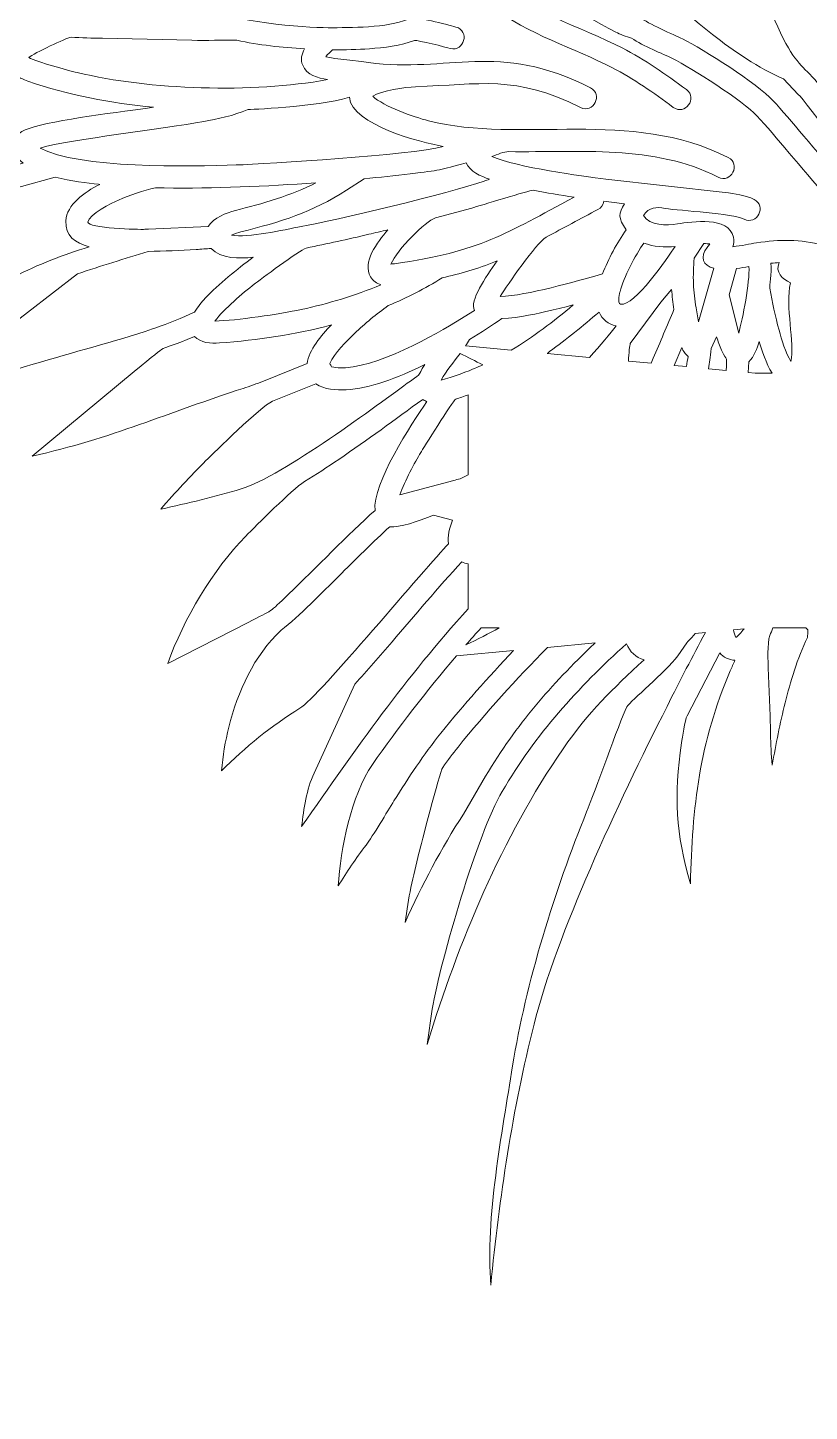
# Model space of a CAD drawing. Header units: millimetres. Extents: x -712 to 738, y -887 to 928.
# Drawn here: x -593.6 to -520.9, y -116.7 to 12.1 of the extents above; entities that cross this region are included whole.
import ezdxf

# ---------------------------------------------------------------- set-up
doc = ezdxf.new("R2010")
doc.units = ezdxf.units.MM
doc.header["$MEASUREMENT"] = 0
doc.layers.add('layer 1', color=7, linetype='Continuous')

msp = doc.modelspace()

# ---------------------------------------------------------------- linework, layer by layer
at = {"layer": 'layer 1', "lineweight": 9}
for points, knots in [([(-681.7377, -887.4186), (-681.7377, -887.4186), (706.7376, -887.4186), (706.7376, -887.4186), (706.7376, -887.4186), (723.657, -887.4186), (737.5, -873.5754), (737.5, -856.6561), (737.5, -856.6561), (737.5, -856.6561), (737.5, 556.8187), (737.5, 556.8187), (737.5, 556.8187), (737.5, 573.7381), (723.657, 587.5812), (706.7376, 587.5812), (706.7376, 587.5812), (706.7376, 587.5812), (-681.7377, 587.5812), (-681.7377, 587.5812), (-681.7377, 587.5812), (-698.657, 587.5812), (-712.5, 573.7381), (-712.5, 556.8187), (-712.5, 556.8187), (-712.5, 556.8187), (-712.5, -856.6561), (-712.5, -856.6561), (-712.5, -856.6561), (-712.5, -873.5754), (-698.657, -887.4186), (-681.7377, -887.4186)], [0, 0, 0, 0, 0.11111111, 0.11111111, 0.11111111, 0.11111111, 0.22222222, 0.22222222, 0.22222222, 0.22222222, 0.33333333, 0.33333333, 0.33333333, 0.33333333, 0.44444444, 0.44444444, 0.44444444, 0.44444444, 0.55555556, 0.55555556, 0.55555556, 0.55555556, 0.66666667, 0.66666667, 0.66666667, 0.66666667, 0.77777778, 0.77777778, 0.77777778, 0.77777778, 1, 1, 1, 1]), ([(-707.5, -192.7402), (-707.5, -192.7402), (-247.5, -192.7402), (-247.5, -192.7402), (-247.5, -192.7402), (-247.5, -192.7402), (-247.5, 87.2598), (-247.5, 87.2598), (-247.5, 87.2598), (-247.5, 87.2598), (-707.5, 87.2598), (-707.5, 87.2598), (-707.5, 87.2598), (-707.5, 87.2598), (-707.5, -192.7402), (-707.5, -192.7402)], [0, 0, 0, 0, 0.2, 0.2, 0.2, 0.2, 0.4, 0.4, 0.4, 0.4, 0.6, 0.6, 0.6, 0.6, 1, 1, 1, 1]), ([(-501.4778, -8.9573), (-501.4778, -8.9573), (-499.9693, -11.9731), (-499.9693, -11.9731), (-499.9693, -11.9731), (-499.9693, -11.9731), (-499.9752, -11.9895), (-499.9752, -11.9895), (-499.9752, -11.9895), (-500.1191, -12.3877), (-500.3528, -12.8431), (-500.2285, -13.2772), (-500.2285, -13.2772), (-500.0435, -13.9231), (-499.4966, -14.1912), (-498.8656, -14.1795), (-498.8656, -14.1795), (-498.8656, -14.1795), (-498.7447, -14.4213), (-498.7447, -14.4213), (-498.7447, -14.4213), (-499.5319, -15.3194), (-501.0261, -16.9961), (-501.0299, -17.8868), (-501.0299, -17.8868), (-501.0311, -18.17), (-500.961, -18.3854), (-500.8419, -18.549), (-500.8419, -18.549), (-502.4496, -18.8826), (-504.0427, -19.2658), (-505.6133, -19.705), (-505.6133, -19.705), (-505.4732, -18.1462), (-505.5496, -16.6186), (-506.0481, -15.1736), (-506.0481, -15.1736), (-506.4892, -13.895), (-508.4332, -14.5653), (-507.9921, -15.8438), (-507.9921, -15.8438), (-507.5529, -17.1164), (-507.5422, -18.5784), (-507.7158, -20.0402), (-507.7158, -20.0402), (-507.7158, -20.0402), (-508.6615, -20.0402), (-508.6615, -20.0402), (-508.6615, -20.0402), (-508.4015, -18.8118), (-508.2885, -17.503), (-508.382, -16.0616), (-508.382, -16.0616), (-508.4694, -14.7121), (-510.5215, -14.8448), (-510.434, -16.1947), (-510.434, -16.1947), (-510.3449, -17.5685), (-510.486, -18.8365), (-510.7826, -20.0402), (-510.7826, -20.0402), (-510.7826, -20.0402), (-511.6079, -20.0402), (-511.6079, -20.0402), (-511.6079, -20.0402), (-511.9946, -15.5291), (-514.9005, -12.3156), (-519.3158, -10.6514), (-519.3158, -10.6514), (-518.7315, -10.5518), (-518.161, -10.272), (-518.0817, -9.6077), (-518.0817, -9.6077), (-517.9692, -8.6666), (-518.8923, -8.3426), (-519.6006, -8.1481), (-519.6006, -8.1481), (-521.7255, -7.5646), (-523.639, -7.5871), (-525.792, -7.9258), (-525.792, -7.9258), (-526.3828, -8.0188), (-527.2026, -8.196), (-527.9784, -8.2759), (-527.9784, -8.2759), (-527.8998, -7.9962), (-527.8776, -7.7039), (-527.9434, -7.4068), (-527.9434, -7.4068), (-528.3823, -5.4201), (-531.7506, -5.9462), (-533.1384, -6.1552), (-533.1384, -6.1552), (-534.1305, -6.3047), (-535.727, -6.3768), (-536.3143, -5.3645), (-536.3143, -5.3645), (-535.7963, -4.6096), (-535.1016, -4.5563), (-534.2981, -4.7171), (-534.2981, -4.7171), (-532.8505, -4.9373), (-527.9805, -5.1872), (-526.9408, -5.7139), (-526.9408, -5.7139), (-525.734, -6.3254), (-524.8043, -4.4918), (-526.0111, -3.8805), (-526.0111, -3.8805), (-526.7794, -3.4912), (-527.8524, -3.3282), (-528.709, -3.2363), (-528.709, -3.2363), (-528.709, -3.2363), (-539.8024, -2.0005), (-539.8024, -2.0005), (-539.8024, -2.0005), (-542.0356, -1.7081), (-548.0028, -0.9103), (-550.3968, 0.1126), (-550.3968, 0.1126), (-549.9192, 0.3138), (-549.2484, 0.5631), (-548.8408, 0.5687), (-548.8408, 0.5687), (-542.2125, 0.4739), (-535.4197, 1.2652), (-529.3526, -1.8089), (-529.3526, -1.8089), (-528.1458, -2.4204), (-527.2161, -0.5868), (-528.4229, 0.0247), (-528.4229, 0.0247), (-537.5543, 4.6513), (-547.6477, 1.2567), (-556.31, 3.4451), (-556.31, 3.4451), (-557.6757, 3.7902), (-560.4605, 4.7612), (-561.4932, 5.7378), (-561.4932, 5.7378), (-560.6805, 6.2106), (-558.4689, 6.5711), (-557.5032, 6.6062), (-557.5032, 6.6062), (-551.5438, 6.8224), (-548.1565, 7.7188), (-542.1647, 4.6828), (-542.1647, 4.6828), (-540.9579, 4.0713), (-540.0281, 5.9048), (-541.235, 6.5163), (-541.235, 6.5163), (-549.8917, 10.9026), (-554.3968, 7.8454), (-561.89, 8.8697), (-561.89, 8.8697), (-562.8894, 9.0063), (-564.9573, 9.1717), (-565.8582, 9.4036), (-565.8582, 9.4036), (-565.6813, 9.6122), (-565.4289, 9.8545), (-565.2235, 10.0419), (-565.2235, 10.0419), (-564.0738, 10.0306), (-562.9213, 10.0605), (-561.7838, 10.1456), (-561.7838, 10.1456), (-560.4772, 10.2432), (-558.8472, 10.4284), (-557.6018, 10.9118), (-557.6018, 10.9118), (-557.3141, 10.9594), (-554.6266, 10.2679), (-554.2777, 10.1745), (-554.2777, 10.1745), (-552.971, 9.8243), (-552.4383, 11.8097), (-553.7454, 12.16), (-553.7454, 12.16), (-554.6425, 12.4005), (-557.4239, 13.2113), (-558.2513, 12.8661), (-558.2513, 12.8661), (-560.1068, 12.0921), (-563.5834, 12.1018), (-565.6266, 12.1034), (-565.6266, 12.1034), (-567.8789, 12.1051), (-574.9807, 12.64), (-576.6618, 14.0328), (-576.6618, 14.0328), (-576.6618, 14.0328), (-576.4055, 14.2469), (-576.4055, 14.2469), (-576.4055, 14.2469), (-574.2081, 14.4017), (-567.1556, 14.6747), (-566.2392, 14.2033), (-566.2392, 14.2033), (-564.9372, 13.5337), (-564.1092, 15.214), (-565.0949, 15.9105), (-565.0949, 15.9105), (-566.5677, 16.9513), (-575.0686, 16.411), (-576.8361, 16.2763), (-576.8361, 16.2763), (-581.5657, 15.916), (-587.9967, 18.497), (-592.8838, 19.5492), (-592.8838, 19.5492), (-592.0533, 19.8831), (-591.1353, 20.0424), (-590.2438, 20.0014), (-590.2438, 20.0014), (-589.4386, 19.9644), (-588.42, 20.109), (-588.2111, 21.0595), (-588.2111, 21.0595), (-587.8969, 22.4897), (-590.0693, 23.3935), (-591.3231, 23.2108), (-591.3231, 23.2108), (-595.0113, 22.6735), (-601.563, 24.0913), (-605.2929, 25.0126), (-605.2929, 25.0126), (-607.4226, 25.5387), (-609.7707, 25.9179), (-611.8018, 26.5189), (-611.8018, 26.5189), (-610.5917, 26.9736), (-608.6518, 27.4625), (-608.1169, 27.5949), (-608.1169, 27.5949), (-606.4158, 28.0157), (-604.5851, 28.1838), (-602.9206, 27.6025), (-602.9206, 27.6025), (-602.5001, 27.3772), (-602.1171, 27.2208), (-601.8492, 27.1884), (-601.8492, 27.1884), (-601.3495, 27.128), (-600.8882, 27.4287), (-600.7419, 27.9103), (-600.7419, 27.9103), (-600.412, 28.9965), (-601.6359, 29.2716), (-602.0794, 29.4845), (-602.0794, 29.4845), (-602.2147, 29.5618), (-603.5852, 30.4527), (-603.8013, 30.7704), (-603.8013, 30.7704), (-605.8705, 34.2049), (-610.1919, 37.7458), (-613.2695, 39.7737), (-613.2695, 39.7737), (-614.1662, 40.3646), (-614.5638, 41.0811), (-615.0429, 42.0338), (-615.0429, 42.0338), (-616.8218, 45.5717), (-617.722, 50.9933), (-617.5881, 54.9721), (-617.5881, 54.9721), (-613.2336, 46.5432), (-608.5974, 40.0631), (-601.4845, 33.817), (-601.4845, 33.817), (-598.0207, 30.7752), (-596.9744, 30.1995), (-592.9838, 28.1056), (-592.9838, 28.1056), (-591.3009, 27.2226), (-589.5852, 26.3847), (-587.8285, 25.6586), (-587.8285, 25.6586), (-581.5895, 23.0788), (-573.0273, 21.6789), (-566.1984, 19.4952), (-566.1984, 19.4952), (-561.1882, 17.8932), (-556.6685, 16.1992), (-551.7929, 14.5069), (-551.7929, 14.5069), (-551.4372, 14.3835), (-550.8012, 14.1437), (-550.3028, 14.0295), (-550.3028, 14.0295), (-547.1994, 11.5471), (-542.5874, 10.1293), (-539.2336, 8.393), (-539.2336, 8.393), (-537.1895, 7.3348), (-535.3803, 6.0535), (-533.5297, 4.6901), (-533.5297, 4.6901), (-532.4404, 3.8878), (-531.2206, 5.5427), (-532.3097, 6.345), (-532.3097, 6.345), (-534.25, 7.7744), (-536.1449, 9.109), (-538.2879, 10.2185), (-538.2879, 10.2185), (-541.8961, 12.0864), (-547.7294, 13.8646), (-550.2323, 16.7927), (-550.2323, 16.7927), (-552.9, 19.9136), (-554.3742, 21.9762), (-556.281, 25.5656), (-556.281, 25.5656), (-554.2183, 23.3695), (-552.102, 21.2211), (-549.8359, 19.233), (-549.8359, 19.233), (-546.9826, 16.73), (-542.3072, 13.3531), (-538.8692, 11.6903), (-538.8692, 11.6903), (-538.4788, 11.5015), (-537.9237, 11.2339), (-537.4163, 11.1385), (-537.4163, 11.1385), (-536.3189, 10.3762), (-534.5205, 9.6905), (-533.597, 9.2308), (-533.597, 9.2308), (-531.8362, 8.3546), (-527.0301, 5.2792), (-525.7531, 3.9083), (-525.7531, 3.9083), (-522.2314, 0.1281), (-516.3756, -7.8963), (-512.1703, -10.0271), (-512.1703, -10.0271), (-510.9635, -10.6386), (-510.0338, -8.805), (-511.2406, -8.1935), (-511.2406, -8.1935), (-514.9276, -6.3254), (-521.0224, 1.8471), (-524.2482, 5.3094), (-524.2482, 5.3094), (-525.7369, 6.9073), (-530.7098, 10.0905), (-532.6805, 11.0711), (-532.6805, 11.0711), (-533.2868, 11.3727), (-536.13, 12.5669), (-536.487, 13.0176), (-536.487, 13.0176), (-537.9994, 14.9264), (-539.2971, 15.851), (-540.8324, 18.4026), (-540.8324, 18.4026), (-543.0426, 22.0757), (-544.3721, 26.2189), (-545.64, 30.2823), (-545.64, 30.2823), (-541.0606, 23.0954), (-536.6608, 16.7628), (-529.8839, 11.471), (-529.8839, 11.471), (-527.9449, 9.957), (-525.5714, 8.3176), (-523.274, 7.352), (-523.274, 7.352), (-523.274, 7.352), (-521.8984, 5.8904), (-521.8984, 5.8904), (-521.8984, 5.8904), (-521.3254, 5.4161), (-515.4506, -2.7242), (-513.197, -5.0532), (-513.197, -5.0532), (-512.2562, -6.0254), (-510.7783, -4.5962), (-511.7189, -3.6242), (-511.7189, -3.6242), (-514.1455, -1.1163), (-517.4829, 3.7628), (-519.8349, 6.65), (-519.8349, 6.65), (-521.3709, 8.5356), (-521.9647, 8.4782), (-523.2935, 11.0928), (-523.2935, 11.0928), (-526.0421, 16.5006), (-529.1627, 27.6797), (-530.1016, 33.8951), (-530.1016, 33.8951), (-529.603, 32.3493), (-529.047, 30.8226), (-528.4236, 29.3217), (-528.4236, 29.3217), (-526.0552, 23.6188), (-514.526, 3.5629), (-510.8786, -2.3242), (-510.8786, -2.3242), (-510.446, -3.0224), (-509.9877, -3.7835), (-509.4972, -4.4519), (-509.4972, -4.4519), (-509.4257, -4.6456), (-509.3485, -4.8239), (-509.2653, -4.9725), (-509.2653, -4.9725), (-508.7246, -6.017), (-507.4903, -9.725), (-507.6239, -10.7018), (-507.6239, -10.7018), (-507.8072, -12.0417), (-505.7696, -12.3202), (-505.5864, -10.9801), (-505.5864, -10.9801), (-505.3704, -9.4008), (-506.6598, -5.6432), (-507.4276, -4.0494), (-507.4276, -4.0494), (-508.1762, -2.4953), (-509.3336, 4.7736), (-509.6441, 6.5254), (-509.6441, 6.5254), (-510.6771, 12.3539), (-511.6277, 14.1654), (-513.3403, 19.3293), (-513.3403, 19.3293), (-510.9767, 15.909), (-509.1316, 12.278), (-507.6467, 8.2219), (-507.6467, 8.2219), (-505.9584, 3.6099), (-504.8185, -1.2118), (-503.6517, -5.9771), (-503.6517, -5.9771), (-503.5137, -8.6547), (-503.2989, -12.455), (-504.2348, -14.9534), (-504.2348, -14.9534), (-504.4072, -15.4137), (-504.4192, -16.0458), (-504.6358, -16.473), (-504.6358, -16.473), (-505.2475, -17.6794), (-503.4133, -18.6088), (-502.8016, -17.4024), (-502.8016, -17.4024), (-502.4421, -16.6933), (-502.4659, -16.1295), (-502.3049, -15.6628), (-502.3049, -15.6628), (-501.5772, -13.7204), (-501.4413, -11.2785), (-501.4778, -8.9573)], [0, 0, 0, 0, 0.00862069, 0.00862069, 0.00862069, 0.00862069, 0.01724138, 0.01724138, 0.01724138, 0.01724138, 0.02586207, 0.02586207, 0.02586207, 0.02586207, 0.03448276, 0.03448276, 0.03448276, 0.03448276, 0.04310345, 0.04310345, 0.04310345, 0.04310345, 0.05172414, 0.05172414, 0.05172414, 0.05172414, 0.06034483, 0.06034483, 0.06034483, 0.06034483, 0.06896552, 0.06896552, 0.06896552, 0.06896552, 0.07758621, 0.07758621, 0.07758621, 0.07758621, 0.0862069, 0.0862069, 0.0862069, 0.0862069, 0.09482759, 0.09482759, 0.09482759, 0.09482759, 0.10344828, 0.10344828, 0.10344828, 0.10344828, 0.11206897, 0.11206897, 0.11206897, 0.11206897, 0.12068966, 0.12068966, 0.12068966, 0.12068966, 0.12931034, 0.12931034, 0.12931034, 0.12931034, 0.13793103, 0.13793103, 0.13793103, 0.13793103, 0.14655172, 0.14655172, 0.14655172, 0.14655172, 0.15517241, 0.15517241, 0.15517241, 0.15517241, 0.1637931, 0.1637931, 0.1637931, 0.1637931, 0.17241379, 0.17241379, 0.17241379, 0.17241379, 0.18103448, 0.18103448, 0.18103448, 0.18103448, 0.18965517, 0.18965517, 0.18965517, 0.18965517, 0.19827586, 0.19827586, 0.19827586, 0.19827586, 0.20689655, 0.20689655, 0.20689655, 0.20689655, 0.21551724, 0.21551724, 0.21551724, 0.21551724, 0.22413793, 0.22413793, 0.22413793, 0.22413793, 0.23275862, 0.23275862, 0.23275862, 0.23275862, 0.24137931, 0.24137931, 0.24137931, 0.24137931, 0.25, 0.25, 0.25, 0.25, 0.25862069, 0.25862069, 0.25862069, 0.25862069, 0.26724138, 0.26724138, 0.26724138, 0.26724138, 0.27586207, 0.27586207, 0.27586207, 0.27586207, 0.28448276, 0.28448276, 0.28448276, 0.28448276, 0.29310345, 0.29310345, 0.29310345, 0.29310345, 0.30172414, 0.30172414, 0.30172414, 0.30172414, 0.31034483, 0.31034483, 0.31034483, 0.31034483, 0.31896552, 0.31896552, 0.31896552, 0.31896552, 0.32758621, 0.32758621, 0.32758621, 0.32758621, 0.3362069, 0.3362069, 0.3362069, 0.3362069, 0.34482759, 0.34482759, 0.34482759, 0.34482759, 0.35344828, 0.35344828, 0.35344828, 0.35344828, 0.36206897, 0.36206897, 0.36206897, 0.36206897, 0.37068966, 0.37068966, 0.37068966, 0.37068966, 0.37931034, 0.37931034, 0.37931034, 0.37931034, 0.38793103, 0.38793103, 0.38793103, 0.38793103, 0.39655172, 0.39655172, 0.39655172, 0.39655172, 0.40517241, 0.40517241, 0.40517241, 0.40517241, 0.4137931, 0.4137931, 0.4137931, 0.4137931, 0.42241379, 0.42241379, 0.42241379, 0.42241379, 0.43103448, 0.43103448, 0.43103448, 0.43103448, 0.43965517, 0.43965517, 0.43965517, 0.43965517, 0.44827586, 0.44827586, 0.44827586, 0.44827586, 0.45689655, 0.45689655, 0.45689655, 0.45689655, 0.46551724, 0.46551724, 0.46551724, 0.46551724, 0.47413793, 0.47413793, 0.47413793, 0.47413793, 0.48275862, 0.48275862, 0.48275862, 0.48275862, 0.49137931, 0.49137931, 0.49137931, 0.49137931, 0.5, 0.5, 0.5, 0.5, 0.50862069, 0.50862069, 0.50862069, 0.50862069, 0.51724138, 0.51724138, 0.51724138, 0.51724138, 0.52586207, 0.52586207, 0.52586207, 0.52586207, 0.53448276, 0.53448276, 0.53448276, 0.53448276, 0.54310345, 0.54310345, 0.54310345, 0.54310345, 0.55172414, 0.55172414, 0.55172414, 0.55172414, 0.56034483, 0.56034483, 0.56034483, 0.56034483, 0.56896552, 0.56896552, 0.56896552, 0.56896552, 0.57758621, 0.57758621, 0.57758621, 0.57758621, 0.5862069, 0.5862069, 0.5862069, 0.5862069, 0.59482759, 0.59482759, 0.59482759, 0.59482759, 0.60344828, 0.60344828, 0.60344828, 0.60344828, 0.61206897, 0.61206897, 0.61206897, 0.61206897, 0.62068966, 0.62068966, 0.62068966, 0.62068966, 0.62931034, 0.62931034, 0.62931034, 0.62931034, 0.63793103, 0.63793103, 0.63793103, 0.63793103, 0.64655172, 0.64655172, 0.64655172, 0.64655172, 0.65517241, 0.65517241, 0.65517241, 0.65517241, 0.6637931, 0.6637931, 0.6637931, 0.6637931, 0.67241379, 0.67241379, 0.67241379, 0.67241379, 0.68103448, 0.68103448, 0.68103448, 0.68103448, 0.68965517, 0.68965517, 0.68965517, 0.68965517, 0.69827586, 0.69827586, 0.69827586, 0.69827586, 0.70689655, 0.70689655, 0.70689655, 0.70689655, 0.71551724, 0.71551724, 0.71551724, 0.71551724, 0.72413793, 0.72413793, 0.72413793, 0.72413793, 0.73275862, 0.73275862, 0.73275862, 0.73275862, 0.74137931, 0.74137931, 0.74137931, 0.74137931, 0.75, 0.75, 0.75, 0.75, 0.75862069, 0.75862069, 0.75862069, 0.75862069, 0.76724138, 0.76724138, 0.76724138, 0.76724138, 0.77586207, 0.77586207, 0.77586207, 0.77586207, 0.78448276, 0.78448276, 0.78448276, 0.78448276, 0.79310345, 0.79310345, 0.79310345, 0.79310345, 0.80172414, 0.80172414, 0.80172414, 0.80172414, 0.81034483, 0.81034483, 0.81034483, 0.81034483, 0.81896552, 0.81896552, 0.81896552, 0.81896552, 0.82758621, 0.82758621, 0.82758621, 0.82758621, 0.8362069, 0.8362069, 0.8362069, 0.8362069, 0.84482759, 0.84482759, 0.84482759, 0.84482759, 0.85344828, 0.85344828, 0.85344828, 0.85344828, 0.86206897, 0.86206897, 0.86206897, 0.86206897, 0.87068966, 0.87068966, 0.87068966, 0.87068966, 0.87931034, 0.87931034, 0.87931034, 0.87931034, 0.88793103, 0.88793103, 0.88793103, 0.88793103, 0.89655172, 0.89655172, 0.89655172, 0.89655172, 0.90517241, 0.90517241, 0.90517241, 0.90517241, 0.9137931, 0.9137931, 0.9137931, 0.9137931, 0.92241379, 0.92241379, 0.92241379, 0.92241379, 0.93103448, 0.93103448, 0.93103448, 0.93103448, 0.93965517, 0.93965517, 0.93965517, 0.93965517, 0.94827586, 0.94827586, 0.94827586, 0.94827586, 0.95689655, 0.95689655, 0.95689655, 0.95689655, 0.96551724, 0.96551724, 0.96551724, 0.96551724, 0.97413793, 0.97413793, 0.97413793, 0.97413793, 0.98275862, 0.98275862, 0.98275862, 0.98275862, 1, 1, 1, 1]), ([(-565.6914, 7.2705), (-566.5764, 7.421), (-567.6451, 7.6958), (-568.0046, 8.6064), (-568.0046, 8.6064), (-568.2129, 9.1337), (-568.102, 9.6534), (-567.8394, 10.1335), (-567.8394, 10.1335), (-569.9103, 10.2536), (-572.097, 10.4862), (-574.1285, 10.9391), (-574.1285, 10.9391), (-575.5153, 10.9542), (-576.914, 10.8933), (-578.3004, 10.9287), (-578.3004, 10.9287), (-578.3004, 10.9287), (-586.6191, 11.1205), (-586.6191, 11.1205), (-586.6191, 11.1205), (-587.6072, 11.1285), (-588.5829, 11.1612), (-589.5506, 11.2189), (-589.5506, 11.2189), (-590.0293, 11.1565), (-592.9774, 9.7236), (-593.4911, 9.3291), (-593.4911, 9.3291), (-592.6315, 8.8802), (-589.9253, 8.1542), (-588.9786, 7.9278), (-588.9786, 7.9278), (-582.207, 6.3078), (-572.7277, 5.9852), (-565.6914, 7.2705)], [0, 0, 0, 0, 0.1, 0.1, 0.1, 0.1, 0.2, 0.2, 0.2, 0.2, 0.3, 0.3, 0.3, 0.3, 0.4, 0.4, 0.4, 0.4, 0.5, 0.5, 0.5, 0.5, 0.6, 0.6, 0.6, 0.6, 0.7, 0.7, 0.7, 0.7, 0.8, 0.8, 0.8, 0.8, 1, 1, 1, 1]), ([(-593.9949, -0.5047), (-595.5471, 0.6514), (-595.4891, 2.0153), (-593.4507, 2.7254), (-593.4507, 2.7254), (-591.1424, 3.5294), (-584.7219, 4.2941), (-581.8805, 4.7028), (-581.8805, 4.7028), (-585.8137, 5.0676), (-589.856, 5.8257), (-593.561, 7.13), (-593.561, 7.13), (-593.9991, 7.2843), (-594.4875, 7.4949), (-594.8901, 7.7892), (-594.8901, 7.7892), (-594.8901, 7.7892), (-601.1019, 6.6719), (-601.1019, 6.6719), (-601.1019, 6.6719), (-608.1541, 5.5159), (-616.2083, 4.3442), (-623.3013, 3.6039), (-623.3013, 3.6039), (-624.7147, 3.4564), (-626.1346, 3.3216), (-627.5531, 3.2336), (-627.5531, 3.2336), (-628.421, 3.1799), (-629.3774, 3.1231), (-630.2541, 3.1799), (-630.2541, 3.1799), (-630.8297, 3.061), (-631.4271, 2.9713), (-632.0383, 2.9063), (-632.0383, 2.9063), (-632.7529, 2.5846), (-633.6092, 2.3675), (-634.3556, 2.1974), (-634.3556, 2.1974), (-639.1432, 1.1065), (-646.5487, 0.677), (-651.5243, 0.7936), (-651.5243, 0.7936), (-643.2819, -2.3075), (-638.521, -3.2177), (-629.7939, -4.3219), (-629.7939, -4.3219), (-626.032, -4.7978), (-622.2734, -5.2595), (-618.5186, -5.7934), (-618.5186, -5.7934), (-616.2782, -6.1121), (-613.3215, -5.5276), (-611.1176, -4.8722), (-611.1176, -4.8722), (-608.309, -4.0371), (-604.4732, -3.1409), (-601.5788, -2.4208), (-601.5788, -2.4208), (-601.5788, -2.4208), (-593.9949, -0.5047), (-593.9949, -0.5047)], [0, 0, 0, 0, 0.05882353, 0.05882353, 0.05882353, 0.05882353, 0.11764706, 0.11764706, 0.11764706, 0.11764706, 0.17647059, 0.17647059, 0.17647059, 0.17647059, 0.23529412, 0.23529412, 0.23529412, 0.23529412, 0.29411765, 0.29411765, 0.29411765, 0.29411765, 0.35294118, 0.35294118, 0.35294118, 0.35294118, 0.41176471, 0.41176471, 0.41176471, 0.41176471, 0.47058824, 0.47058824, 0.47058824, 0.47058824, 0.52941176, 0.52941176, 0.52941176, 0.52941176, 0.58823529, 0.58823529, 0.58823529, 0.58823529, 0.64705882, 0.64705882, 0.64705882, 0.64705882, 0.70588235, 0.70588235, 0.70588235, 0.70588235, 0.76470588, 0.76470588, 0.76470588, 0.76470588, 0.82352941, 0.82352941, 0.82352941, 0.82352941, 0.88235294, 0.88235294, 0.88235294, 0.88235294, 1, 1, 1, 1]), ([(-554.9372, 1.0549), (-557.0335, 1.4139), (-563.3965, 3.0538), (-563.6631, 5.623), (-563.6631, 5.623), (-566.8751, 4.6842), (-573.0362, 4.5076), (-573.1743, 4.4735), (-573.1743, 4.4735), (-574.3117, 3.9273), (-576.0274, 3.5987), (-577.2062, 3.3768), (-577.2062, 3.3768), (-580.9588, 2.6706), (-589.4914, 1.7393), (-592.4249, 0.9039), (-592.4249, 0.9039), (-588.9834, -1.0275), (-578.4184, -0.8234), (-574.1768, -0.6739), (-574.1768, -0.6739), (-571.3293, -0.5735), (-557.9796, 0.2227), (-554.9372, 1.0549)], [0, 0, 0, 0, 0.14285714, 0.14285714, 0.14285714, 0.14285714, 0.28571429, 0.28571429, 0.28571429, 0.28571429, 0.42857143, 0.42857143, 0.42857143, 0.42857143, 0.57142857, 0.57142857, 0.57142857, 0.57142857, 0.71428571, 0.71428571, 0.71428571, 0.71428571, 1, 1, 1, 1]), ([(-550.6199, -2.0088), (-551.4218, -1.7205), (-552.46, -1.2727), (-552.8095, -0.472), (-552.8095, -0.472), (-555.2153, -1.1671), (-555.2478, -1.1584), (-557.9985, -1.4931), (-557.9985, -1.4931), (-559.4245, -1.6666), (-560.8543, -1.8161), (-562.2845, -1.9511), (-562.2845, -1.9511), (-562.2845, -1.9511), (-563.9179, -3.028), (-563.9179, -3.028), (-563.9179, -3.028), (-567.087, -5.0608), (-570.0873, -5.9995), (-573.7639, -6.9013), (-573.7639, -6.9013), (-573.9406, -6.9447), (-574.3323, -7.0655), (-574.6364, -7.2052), (-574.6364, -7.2052), (-573.062, -7.4876), (-569.7925, -6.7024), (-568.1325, -6.4008), (-568.1325, -6.4008), (-565.1572, -5.8603), (-554.2619, -3.294), (-551.1132, -2.1722), (-551.1132, -2.1722), (-550.9533, -2.1153), (-550.7882, -2.061), (-550.6199, -2.0088)], [0, 0, 0, 0, 0.1, 0.1, 0.1, 0.1, 0.2, 0.2, 0.2, 0.2, 0.3, 0.3, 0.3, 0.3, 0.4, 0.4, 0.4, 0.4, 0.5, 0.5, 0.5, 0.5, 0.6, 0.6, 0.6, 0.6, 0.7, 0.7, 0.7, 0.7, 0.8, 0.8, 0.8, 0.8, 1, 1, 1, 1]), ([(-587.8803, -8.2885), (-589.1606, -7.9587), (-590.1064, -7.2453), (-590.0358, -5.8832), (-590.0358, -5.8832), (-589.9559, -4.3382), (-588.3086, -3.2095), (-586.8821, -2.4859), (-586.8821, -2.4859), (-586.8821, -2.4859), (-586.9888, -2.4747), (-586.9888, -2.4747), (-586.9888, -2.4747), (-588.0414, -2.3631), (-589.5665, -2.1793), (-591.0203, -1.796), (-591.0203, -1.796), (-591.0203, -1.796), (-594.167, -2.6742), (-594.167, -2.6742), (-594.167, -2.6742), (-594.167, -2.6742), (-606.6998, -5.8224), (-606.6998, -5.8224), (-606.6998, -5.8224), (-607.9746, -6.1469), (-609.2708, -6.4677), (-610.5312, -6.8426), (-610.5312, -6.8426), (-611.4819, -7.1252), (-612.5337, -7.3885), (-613.6142, -7.5862), (-613.6142, -7.5862), (-614.1856, -7.9295), (-614.8326, -8.2217), (-615.4341, -8.4851), (-615.4341, -8.4851), (-621.8063, -11.2762), (-629.898, -13.4417), (-636.0286, -16.2786), (-636.0286, -16.2786), (-624.9963, -19.3983), (-610.6772, -17.3397), (-600.0418, -13.3835), (-600.0418, -13.3835), (-598.2758, -12.7266), (-596.4989, -11.9793), (-594.8362, -11.0904), (-594.8362, -11.0904), (-592.6297, -9.9107), (-590.2686, -9.0585), (-587.8803, -8.2885)], [0, 0, 0, 0, 0.07142857, 0.07142857, 0.07142857, 0.07142857, 0.14285714, 0.14285714, 0.14285714, 0.14285714, 0.21428571, 0.21428571, 0.21428571, 0.21428571, 0.28571429, 0.28571429, 0.28571429, 0.28571429, 0.35714286, 0.35714286, 0.35714286, 0.35714286, 0.42857143, 0.42857143, 0.42857143, 0.42857143, 0.5, 0.5, 0.5, 0.5, 0.57142857, 0.57142857, 0.57142857, 0.57142857, 0.64285714, 0.64285714, 0.64285714, 0.64285714, 0.71428571, 0.71428571, 0.71428571, 0.71428571, 0.78571429, 0.78571429, 0.78571429, 0.78571429, 0.85714286, 0.85714286, 0.85714286, 0.85714286, 1, 1, 1, 1]), ([(-576.7815, -6.3921), (-576.2967, -5.5828), (-575.1116, -5.1153), (-574.2539, -4.905), (-574.2539, -4.905), (-571.884, -4.3238), (-568.9575, -3.4776), (-566.7803, -2.3282), (-566.7803, -2.3282), (-571.3431, -2.662), (-576.3051, -2.8812), (-580.8758, -2.8088), (-580.8758, -2.8088), (-581.1458, -2.8046), (-581.416, -2.7994), (-581.6865, -2.793), (-581.6865, -2.793), (-582.8095, -3.0206), (-584.1117, -3.4884), (-585.1445, -3.9403), (-585.1445, -3.9403), (-585.7042, -4.1853), (-587.9458, -5.2755), (-587.9822, -5.9894), (-587.9822, -5.9894), (-588.0112, -6.5579), (-583.1826, -6.7012), (-582.6775, -6.6569), (-582.6775, -6.6569), (-582.5641, -6.6373), (-582.4505, -6.6373), (-582.341, -6.6549), (-582.341, -6.6549), (-582.341, -6.6549), (-576.7815, -6.3921), (-576.7815, -6.3921)], [0, 0, 0, 0, 0.1, 0.1, 0.1, 0.1, 0.2, 0.2, 0.2, 0.2, 0.3, 0.3, 0.3, 0.3, 0.4, 0.4, 0.4, 0.4, 0.5, 0.5, 0.5, 0.5, 0.6, 0.6, 0.6, 0.6, 0.7, 0.7, 0.7, 0.7, 0.8, 0.8, 0.8, 0.8, 1, 1, 1, 1]), ([(-559.7886, -9.8922), (-559.6577, -9.8868), (-559.5236, -9.8715), (-559.4524, -9.8615), (-559.4524, -9.8615), (-551.5177, -8.7532), (-549.051, -7.0246), (-542.7613, -3.6692), (-542.7613, -3.6692), (-544.0305, -3.4836), (-545.3031, -3.2767), (-546.5572, -3.0307), (-546.5572, -3.0307), (-546.9452, -3.0351), (-551.5498, -4.4758), (-552.2542, -4.6787), (-552.2542, -4.6787), (-552.2542, -4.6787), (-555.6426, -5.598), (-555.6426, -5.598), (-555.6426, -5.598), (-556.6131, -5.9051), (-559.2102, -8.5412), (-559.7886, -9.8922)], [0, 0, 0, 0, 0.14285714, 0.14285714, 0.14285714, 0.14285714, 0.28571429, 0.28571429, 0.28571429, 0.28571429, 0.42857143, 0.42857143, 0.42857143, 0.42857143, 0.57142857, 0.57142857, 0.57142857, 0.57142857, 0.71428571, 0.71428571, 0.71428571, 0.71428571, 1, 1, 1, 1]), ([(-540.1115, -10.8185), (-539.5699, -9.4057), (-538.7745, -7.9313), (-537.9086, -6.6938), (-537.9086, -6.6938), (-538.6714, -5.629), (-538.6409, -5.1599), (-538.067, -4.2894), (-538.067, -4.2894), (-538.7129, -4.2119), (-539.3591, -4.1315), (-540.0052, -4.0472), (-540.0052, -4.0472), (-540.0481, -4.3668), (-540.2398, -4.6617), (-540.546, -4.8224), (-540.546, -4.8224), (-542.1602, -5.6693), (-543.759, -6.5435), (-545.369, -7.3975), (-545.369, -7.3975), (-546.3066, -8.0034), (-548.9543, -11.7741), (-549.6183, -12.9223), (-549.6183, -12.9223), (-547.0818, -12.8023), (-542.716, -11.5387), (-540.1115, -10.8185)], [0, 0, 0, 0, 0.125, 0.125, 0.125, 0.125, 0.25, 0.25, 0.25, 0.25, 0.375, 0.375, 0.375, 0.375, 0.5, 0.5, 0.5, 0.5, 0.625, 0.625, 0.625, 0.625, 0.75, 0.75, 0.75, 0.75, 1, 1, 1, 1]), ([(-560.727, -11.8234), (-561.1165, -11.6988), (-561.4599, -11.4676), (-561.6924, -11.0745), (-561.6924, -11.0745), (-562.4763, -9.7492), (-561.0962, -7.8623), (-560.0702, -6.7027), (-560.0702, -6.7027), (-560.668, -6.8462), (-561.2664, -6.9876), (-561.8649, -7.1272), (-561.8649, -7.1272), (-563.793, -7.5771), (-565.7301, -8.0121), (-567.6727, -8.4051), (-567.6727, -8.4051), (-568.2937, -8.6099), (-572.0624, -11.4186), (-572.5137, -11.7736), (-572.5137, -11.7736), (-573.5496, -12.5886), (-575.3373, -14.0555), (-576.1612, -15.2009), (-576.1612, -15.2009), (-574.1802, -15.1541), (-570.135, -14.5524), (-568.1406, -14.1223), (-568.1406, -14.1223), (-565.593, -13.5729), (-563.1547, -12.8399), (-560.727, -11.8234)], [0, 0, 0, 0, 0.11111111, 0.11111111, 0.11111111, 0.11111111, 0.22222222, 0.22222222, 0.22222222, 0.22222222, 0.33333333, 0.33333333, 0.33333333, 0.33333333, 0.44444444, 0.44444444, 0.44444444, 0.44444444, 0.55555556, 0.55555556, 0.55555556, 0.55555556, 0.66666667, 0.66666667, 0.66666667, 0.66666667, 0.77777778, 0.77777778, 0.77777778, 0.77777778, 1, 1, 1, 1]), ([(-581.9767, -15.9257), (-581.9015, -15.889), (-581.8231, -15.8624), (-581.7433, -15.8452), (-581.7433, -15.8452), (-580.4812, -15.4065), (-579.2343, -14.92), (-578.0615, -14.3605), (-578.0615, -14.3605), (-577.7793, -13.8737), (-577.3917, -13.4287), (-577.0678, -13.0793), (-577.0678, -13.0793), (-575.8412, -11.7565), (-574.0872, -10.36), (-572.6079, -9.256), (-572.6079, -9.256), (-573.8487, -9.3999), (-575.6459, -9.4353), (-576.5152, -8.4326), (-576.5152, -8.4326), (-576.9807, -8.4728), (-577.447, -8.5068), (-577.9133, -8.5376), (-577.9133, -8.5376), (-579.3983, -8.6354), (-580.891, -8.6996), (-582.3794, -8.711), (-582.3794, -8.711), (-584.5373, -9.414), (-586.7772, -10.0502), (-588.9591, -10.8124), (-588.9591, -10.8124), (-588.9591, -10.8124), (-598.2962, -18.0049), (-598.2962, -18.0049), (-598.2962, -18.0049), (-600.3114, -19.5134), (-604.594, -21.8007), (-606.895, -22.972), (-606.895, -22.972), (-602.4151, -22.0507), (-597.4797, -20.5519), (-593.0717, -19.217), (-593.0717, -19.217), (-589.3872, -18.1011), (-585.6285, -17.1765), (-581.9767, -15.9257)], [0, 0, 0, 0, 0.07692308, 0.07692308, 0.07692308, 0.07692308, 0.15384615, 0.15384615, 0.15384615, 0.15384615, 0.23076923, 0.23076923, 0.23076923, 0.23076923, 0.30769231, 0.30769231, 0.30769231, 0.30769231, 0.38461538, 0.38461538, 0.38461538, 0.38461538, 0.46153846, 0.46153846, 0.46153846, 0.46153846, 0.53846154, 0.53846154, 0.53846154, 0.53846154, 0.61538462, 0.61538462, 0.61538462, 0.61538462, 0.69230769, 0.69230769, 0.69230769, 0.69230769, 0.76923077, 0.76923077, 0.76923077, 0.76923077, 0.84615385, 0.84615385, 0.84615385, 0.84615385, 1, 1, 1, 1]), ([(-538.4791, -12.4506), (-538.4793, -12.4512), (-538.7708, -13.5647), (-538.4399, -13.6253), (-538.4399, -13.6253), (-537.1363, -13.8642), (-534.0663, -9.3082), (-533.3389, -8.2517), (-533.3389, -8.2517), (-534.3247, -8.3506), (-535.362, -8.3018), (-536.2769, -7.9347), (-536.2769, -7.9347), (-537.0589, -9.0637), (-538.1491, -11.1123), (-538.4791, -12.4506)], [0, 0, 0, 0, 0.2, 0.2, 0.2, 0.2, 0.4, 0.4, 0.4, 0.4, 0.6, 0.6, 0.6, 0.6, 1, 1, 1, 1]), ([(-531.408, -13.9774), (-531.408, -13.9774), (-531.1889, -15.2631), (-531.1889, -15.2631), (-531.1889, -15.2631), (-531.1889, -15.2631), (-529.755, -10.2761), (-529.755, -10.2761), (-529.755, -10.2761), (-530.7869, -10.0684), (-531.0736, -9.2281), (-530.3654, -8.341), (-530.3654, -8.341), (-530.2827, -8.2374), (-530.1986, -8.1317), (-530.1231, -8.0216), (-530.1231, -8.0216), (-530.2847, -8.0007), (-530.4815, -7.9935), (-530.6949, -7.9955), (-530.6949, -7.9955), (-530.6949, -7.9955), (-531.5967, -9.3468), (-531.5967, -9.3468), (-531.5967, -9.3468), (-531.649, -10.1415), (-531.6873, -10.9409), (-531.652, -11.7364), (-531.652, -11.7364), (-531.6195, -12.4731), (-531.5256, -13.2271), (-531.408, -13.9774)], [0, 0, 0, 0, 0.11111111, 0.11111111, 0.11111111, 0.11111111, 0.22222222, 0.22222222, 0.22222222, 0.22222222, 0.33333333, 0.33333333, 0.33333333, 0.33333333, 0.44444444, 0.44444444, 0.44444444, 0.44444444, 0.55555556, 0.55555556, 0.55555556, 0.55555556, 0.66666667, 0.66666667, 0.66666667, 0.66666667, 0.77777778, 0.77777778, 0.77777778, 0.77777778, 1, 1, 1, 1]), ([(-553.7907, -15.3142), (-553.7907, -15.3142), (-552.0357, -14.2142), (-552.0357, -14.2142), (-552.0357, -14.2142), (-552.4757, -13.2954), (-551.0338, -11.1731), (-549.9071, -9.6014), (-549.9071, -9.6014), (-549.9071, -9.6014), (-550.0758, -9.6705), (-550.0758, -9.6705), (-550.0758, -9.6705), (-551.7078, -10.3324), (-553.3544, -10.8095), (-555.0319, -11.1778), (-555.0319, -11.1778), (-556.6182, -12.1813), (-558.3015, -13.038), (-560.043, -13.7655), (-560.043, -13.7655), (-561.1257, -14.5152), (-562.2346, -15.454), (-563.186, -16.3501), (-563.186, -16.3501), (-563.8838, -17.0076), (-565.0847, -18.2092), (-565.4938, -19.1554), (-565.4938, -19.1554), (-565.4174, -19.2465), (-565.3561, -19.3518), (-565.3146, -19.4685), (-565.3146, -19.4685), (-562.1794, -20.1008), (-556.4938, -16.9507), (-553.7907, -15.3142)], [0, 0, 0, 0, 0.1, 0.1, 0.1, 0.1, 0.2, 0.2, 0.2, 0.2, 0.3, 0.3, 0.3, 0.3, 0.4, 0.4, 0.4, 0.4, 0.5, 0.5, 0.5, 0.5, 0.6, 0.6, 0.6, 0.6, 0.7, 0.7, 0.7, 0.7, 0.8, 0.8, 0.8, 0.8, 1, 1, 1, 1]), ([(-527.4471, -16.321), (-527.0708, -14.9848), (-526.4053, -11.5619), (-526.4937, -10.1309), (-526.4937, -10.1309), (-526.87, -10.1961), (-527.2529, -10.2589), (-527.6364, -10.3043), (-527.6364, -10.3043), (-527.6364, -10.3043), (-528.3212, -12.744), (-528.3212, -12.744), (-528.3212, -12.744), (-528.3212, -12.744), (-527.4471, -16.321), (-527.4471, -16.321)], [0, 0, 0, 0, 0.2, 0.2, 0.2, 0.2, 0.4, 0.4, 0.4, 0.4, 0.6, 0.6, 0.6, 0.6, 1, 1, 1, 1]), ([(-522.5817, -18.9634), (-522.2117, -17.2604), (-523.1358, -13.8213), (-522.6314, -11.6468), (-522.6314, -11.6468), (-523.3757, -11.2917), (-524.0917, -10.6545), (-523.6698, -9.7592), (-523.6698, -9.7592), (-523.9275, -9.7725), (-524.1871, -9.7933), (-524.4497, -9.8209), (-524.4497, -9.8209), (-524.3737, -10.8115), (-524.5689, -11.9226), (-524.5602, -12.1386), (-524.5602, -12.1386), (-524.2996, -13.4573), (-524.0489, -14.7478), (-523.6919, -16.0511), (-523.6919, -16.0511), (-523.4612, -16.8932), (-523.0752, -18.1794), (-522.5817, -18.9634)], [0, 0, 0, 0, 0.14285714, 0.14285714, 0.14285714, 0.14285714, 0.28571429, 0.28571429, 0.28571429, 0.28571429, 0.42857143, 0.42857143, 0.42857143, 0.42857143, 0.57142857, 0.57142857, 0.57142857, 0.57142857, 0.71428571, 0.71428571, 0.71428571, 0.71428571, 1, 1, 1, 1]), ([(-535.595, -19.1313), (-535.595, -19.1313), (-537.6999, -18.9337), (-537.6999, -18.9337), (-537.6999, -18.9337), (-537.6582, -18.1582), (-537.5997, -17.439), (-537.5258, -17.288), (-537.5258, -17.288), (-537.5258, -17.288), (-534.6891, -13.4459), (-534.6891, -13.4459), (-534.6891, -13.4459), (-534.6891, -13.4459), (-533.6821, -12.2489), (-533.6821, -12.2489), (-533.6821, -12.2489), (-533.6383, -12.8687), (-533.5603, -13.4937), (-533.4658, -14.1166), (-533.4658, -14.1166), (-534.1078, -15.6321), (-534.7434, -17.1501), (-535.3935, -18.6622), (-535.3935, -18.6622), (-535.3935, -18.6622), (-535.595, -19.1313), (-535.595, -19.1313)], [0, 0, 0, 0, 0.125, 0.125, 0.125, 0.125, 0.25, 0.25, 0.25, 0.25, 0.375, 0.375, 0.375, 0.375, 0.5, 0.5, 0.5, 0.5, 0.625, 0.625, 0.625, 0.625, 0.75, 0.75, 0.75, 0.75, 1, 1, 1, 1]), ([(-548.62, -17.9086), (-548.62, -17.9086), (-552.8636, -17.5102), (-552.8636, -17.5102), (-552.8636, -17.5102), (-552.7328, -17.3195), (-552.606, -17.1252), (-552.4848, -16.9255), (-552.4848, -16.9255), (-551.3736, -16.2449), (-550.3502, -15.5726), (-549.4768, -14.9739), (-549.4768, -14.9739), (-547.8796, -14.9073), (-545.9835, -14.4619), (-544.9559, -14.2225), (-544.9559, -14.2225), (-544.2453, -14.0569), (-543.5375, -13.879), (-542.8317, -13.6936), (-542.8317, -13.6936), (-544.6995, -15.2447), (-546.5382, -16.6796), (-548.62, -17.9086)], [0, 0, 0, 0, 0.14285714, 0.14285714, 0.14285714, 0.14285714, 0.28571429, 0.28571429, 0.28571429, 0.28571429, 0.42857143, 0.42857143, 0.42857143, 0.42857143, 0.57142857, 0.57142857, 0.57142857, 0.57142857, 0.71428571, 0.71428571, 0.71428571, 0.71428571, 1, 1, 1, 1]), ([(-541.332, -18.5928), (-541.332, -18.5928), (-545.2595, -18.2241), (-545.2595, -18.2241), (-545.2595, -18.2241), (-545.1886, -18.1534), (-545.1169, -18.0902), (-545.0444, -18.0384), (-545.0444, -18.0384), (-543.4498, -16.8983), (-541.9377, -15.6392), (-540.4374, -14.3719), (-540.4374, -14.3719), (-540.1494, -15.0433), (-539.5566, -15.4977), (-538.8461, -15.6423), (-538.8461, -15.6423), (-539.3863, -16.3311), (-540.2926, -17.4502), (-541.332, -18.5928)], [0, 0, 0, 0, 0.16666667, 0.16666667, 0.16666667, 0.16666667, 0.33333333, 0.33333333, 0.33333333, 0.33333333, 0.5, 0.5, 0.5, 0.5, 0.66666667, 0.66666667, 0.66666667, 0.66666667, 1, 1, 1, 1]), ([(-571.6565, -20.7819), (-571.6565, -20.7819), (-567.6012, -19.1614), (-567.6012, -19.1614), (-567.6012, -19.1614), (-567.436, -17.8915), (-566.278, -16.526), (-565.3163, -15.5534), (-565.3163, -15.5534), (-568.8359, -16.5008), (-572.109, -16.9599), (-575.7467, -17.2379), (-575.7467, -17.2379), (-576.5415, -17.2986), (-577.5188, -17.2471), (-578.0676, -16.6226), (-578.0676, -16.6226), (-582.1686, -18.4154), (-579.8571, -16.7821), (-583.6692, -19.9071), (-583.6692, -19.9071), (-583.6692, -19.9071), (-593.1711, -27.7697), (-593.1711, -27.7697), (-593.1711, -27.7697), (-585.7686, -26.1278), (-580.503, -23.6858), (-573.529, -21.4658), (-573.529, -21.4658), (-572.9053, -21.2673), (-572.2775, -21.029), (-571.6565, -20.7819)], [0, 0, 0, 0, 0.11111111, 0.11111111, 0.11111111, 0.11111111, 0.22222222, 0.22222222, 0.22222222, 0.22222222, 0.33333333, 0.33333333, 0.33333333, 0.33333333, 0.44444444, 0.44444444, 0.44444444, 0.44444444, 0.55555556, 0.55555556, 0.55555556, 0.55555556, 0.66666667, 0.66666667, 0.66666667, 0.66666667, 0.77777778, 0.77777778, 0.77777778, 0.77777778, 1, 1, 1, 1]), ([(-528.6036, -19.7877), (-528.6036, -19.7877), (-530.2521, -19.6329), (-530.2521, -19.6329), (-530.2521, -19.6329), (-530.2008, -19.0738), (-530.0925, -18.6185), (-530.0027, -17.7512), (-530.0027, -17.7512), (-530.0027, -17.7512), (-529.5007, -16.6535), (-529.5007, -16.6535), (-529.5007, -16.6535), (-529.3711, -17.0798), (-529.2237, -17.5039), (-529.0475, -17.9011), (-529.0475, -17.9011), (-528.5042, -19.1268), (-528.5441, -18.2343), (-528.5893, -19.4), (-528.5893, -19.4), (-528.5893, -19.4), (-528.6036, -19.7877), (-528.6036, -19.7877)], [0, 0, 0, 0, 0.14285714, 0.14285714, 0.14285714, 0.14285714, 0.28571429, 0.28571429, 0.28571429, 0.28571429, 0.42857143, 0.42857143, 0.42857143, 0.42857143, 0.57142857, 0.57142857, 0.57142857, 0.57142857, 0.71428571, 0.71428571, 0.71428571, 0.71428571, 1, 1, 1, 1]), ([(-532.3015, -19.4405), (-532.3015, -19.4405), (-533.4493, -19.3328), (-533.4493, -19.3328), (-533.4493, -19.3328), (-533.4493, -19.3328), (-532.7368, -17.6738), (-532.7368, -17.6738), (-532.7368, -17.6738), (-532.6013, -17.9972), (-532.4173, -18.2887), (-532.1594, -18.4845), (-532.1594, -18.4845), (-532.1977, -18.7728), (-532.245, -19.0961), (-532.3015, -19.4405)], [0, 0, 0, 0, 0.2, 0.2, 0.2, 0.2, 0.4, 0.4, 0.4, 0.4, 0.6, 0.6, 0.6, 0.6, 1, 1, 1, 1]), ([(-524.3301, -20.0402), (-524.3301, -20.0402), (-525.9124, -20.0402), (-525.9124, -20.0402), (-525.9124, -20.0402), (-525.9124, -20.0402), (-526.5527, -19.9801), (-526.5527, -19.9801), (-526.5527, -19.9801), (-526.5527, -19.9801), (-526.5146, -18.9993), (-526.5146, -18.9993), (-526.5146, -18.9993), (-525.9947, -18.5329), (-525.728, -17.7084), (-525.5346, -17.0927), (-525.5346, -17.0927), (-525.2893, -17.9354), (-524.9011, -19.1484), (-524.3301, -20.0402)], [0, 0, 0, 0, 0.16666667, 0.16666667, 0.16666667, 0.16666667, 0.33333333, 0.33333333, 0.33333333, 0.33333333, 0.5, 0.5, 0.5, 0.5, 0.66666667, 0.66666667, 0.66666667, 0.66666667, 1, 1, 1, 1]), ([(-581.2044, -32.6943), (-578.7115, -32.1742), (-576.1708, -31.5483), (-573.7355, -30.8155), (-573.7355, -30.8155), (-569.8229, -29.6383), (-560.9734, -22.9357), (-557.9762, -20.7769), (-557.9762, -20.7769), (-556.7733, -19.9105), (-557.4315, -20.4755), (-556.6491, -19.2448), (-556.6491, -19.2448), (-559.1991, -20.5083), (-561.8155, -21.4808), (-563.95, -21.5834), (-563.95, -21.5834), (-564.8452, -21.6265), (-566.0027, -21.5844), (-566.7843, -21.049), (-566.7843, -21.049), (-566.7843, -21.049), (-570.8238, -22.6624), (-570.8238, -22.6624), (-570.8238, -22.6624), (-571.8635, -23.1311), (-576.2726, -27.453), (-577.0039, -28.1878), (-577.0039, -28.1878), (-578.4611, -29.652), (-579.8481, -31.1012), (-581.2044, -32.6943)], [0, 0, 0, 0, 0.11111111, 0.11111111, 0.11111111, 0.11111111, 0.22222222, 0.22222222, 0.22222222, 0.22222222, 0.33333333, 0.33333333, 0.33333333, 0.33333333, 0.44444444, 0.44444444, 0.44444444, 0.44444444, 0.55555556, 0.55555556, 0.55555556, 0.55555556, 0.66666667, 0.66666667, 0.66666667, 0.66666667, 0.77777778, 0.77777778, 0.77777778, 0.77777778, 1, 1, 1, 1]), ([(-553.3697, -18.2137), (-552.6355, -18.5684), (-551.9292, -18.9232), (-551.2508, -19.278), (-551.2508, -19.278), (-551.4879, -19.3853), (-551.7288, -19.4902), (-551.9736, -19.5924), (-551.9736, -19.5924), (-552.4462, -19.7896), (-554.1235, -20.4665), (-555.1216, -20.6863), (-555.1216, -20.6863), (-554.5973, -19.789), (-553.9668, -19.0137), (-553.3697, -18.2137)], [0, 0, 0, 0, 0.2, 0.2, 0.2, 0.2, 0.4, 0.4, 0.4, 0.4, 0.6, 0.6, 0.6, 0.6, 1, 1, 1, 1]), ([(-556.4528, -22.6817), (-556.5871, -22.6337), (-556.7144, -22.5695), (-556.8313, -22.486), (-556.8313, -22.486), (-559.4471, -24.3823), (-561.9568, -26.2478), (-564.6509, -28.0683), (-564.6509, -28.0683), (-565.7005, -28.7777), (-566.7654, -29.4766), (-567.8492, -30.1398), (-567.8492, -30.1398), (-569.0338, -30.9319), (-572.3016, -34.1987), (-573.3069, -35.2262), (-573.3069, -35.2262), (-576.3316, -38.3178), (-579.0909, -42.9269), (-580.5519, -47.0545), (-580.5519, -47.0545), (-580.5519, -47.0545), (-573.0834, -43.2447), (-573.0834, -43.2447), (-573.0834, -43.2447), (-570.6911, -42.0092), (-571.198, -42.4163), (-569.3204, -40.6239), (-569.3204, -40.6239), (-566.7912, -38.2096), (-563.761, -35.0196), (-561.2732, -32.8218), (-561.2732, -32.8218), (-561.5462, -30.3339), (-557.871, -24.7864), (-556.4528, -22.6817)], [0, 0, 0, 0, 0.1, 0.1, 0.1, 0.1, 0.2, 0.2, 0.2, 0.2, 0.3, 0.3, 0.3, 0.3, 0.4, 0.4, 0.4, 0.4, 0.5, 0.5, 0.5, 0.5, 0.6, 0.6, 0.6, 0.6, 0.7, 0.7, 0.7, 0.7, 0.8, 0.8, 0.8, 0.8, 1, 1, 1, 1]), ([(-552.6122, -22.0611), (-552.6122, -22.0611), (-552.6122, -29.5022), (-552.6122, -29.5022), (-552.6122, -29.5022), (-552.8577, -29.6227), (-553.1106, -29.7449), (-553.3682, -29.8674), (-553.3682, -29.8674), (-553.5633, -29.9252), (-553.7594, -29.9802), (-553.9564, -30.0325), (-553.9564, -30.0325), (-553.9564, -30.0325), (-553.9564, -30.0326), (-553.9564, -30.0326), (-553.9564, -30.0326), (-553.9564, -30.0326), (-558.9738, -31.3767), (-558.9738, -31.3767), (-558.9738, -31.3767), (-558.505, -30.0336), (-557.5625, -28.3506), (-557.0254, -27.4298), (-557.0254, -27.4298), (-556.847, -27.1237), (-554.0692, -22.6605), (-553.7703, -22.4538), (-553.7703, -22.4538), (-553.384, -22.3384), (-552.9946, -22.2038), (-552.6122, -22.0611)], [0, 0, 0, 0, 0.11111111, 0.11111111, 0.11111111, 0.11111111, 0.22222222, 0.22222222, 0.22222222, 0.22222222, 0.33333333, 0.33333333, 0.33333333, 0.33333333, 0.44444444, 0.44444444, 0.44444444, 0.44444444, 0.55555556, 0.55555556, 0.55555556, 0.55555556, 0.66666667, 0.66666667, 0.66666667, 0.66666667, 0.77777778, 0.77777778, 0.77777778, 0.77777778, 1, 1, 1, 1]), ([(-555.8442, -33.2533), (-555.8442, -33.2533), (-554.0717, -33.7281), (-554.0717, -33.7281), (-554.0717, -33.7281), (-554.3546, -34.4711), (-554.5261, -35.2415), (-554.4346, -35.9256), (-554.4346, -35.9256), (-556.4333, -37.9604), (-566.5774, -50.2082), (-568.2541, -51.2324), (-568.2541, -51.2324), (-570.896, -52.8461), (-573.3569, -54.8683), (-575.5533, -57.051), (-575.5533, -57.051), (-575.4403, -55.6855), (-575.2029, -54.3076), (-574.8715, -52.9794), (-574.8715, -52.9794), (-574.0502, -49.6872), (-572.5348, -46.3205), (-570.0186, -43.973), (-570.0186, -43.973), (-568.3294, -42.6771), (-566.1468, -40.4133), (-564.6391, -38.9263), (-564.6391, -38.9263), (-563.2667, -37.5729), (-561.3316, -35.6019), (-559.886, -34.3343), (-559.886, -34.3343), (-558.9745, -34.4373), (-557.3335, -33.8732), (-555.8442, -33.2533)], [0, 0, 0, 0, 0.1, 0.1, 0.1, 0.1, 0.2, 0.2, 0.2, 0.2, 0.3, 0.3, 0.3, 0.3, 0.4, 0.4, 0.4, 0.4, 0.5, 0.5, 0.5, 0.5, 0.6, 0.6, 0.6, 0.6, 0.7, 0.7, 0.7, 0.7, 0.8, 0.8, 0.8, 0.8, 1, 1, 1, 1]), ([(-552.6122, -37.8001), (-552.6122, -37.8001), (-552.6122, -41.9861), (-552.6122, -41.9861), (-552.6122, -41.9861), (-558.4011, -48.3327), (-562.9484, -54.8804), (-568.1049, -62.2356), (-568.1049, -62.2356), (-567.9071, -60.6196), (-567.6591, -58.7322), (-566.9324, -57.2834), (-566.9324, -57.2834), (-566.9324, -57.2834), (-563.1587, -48.9947), (-563.1587, -48.9947), (-563.1587, -48.9947), (-561.9868, -47.693), (-560.837, -46.3683), (-559.692, -45.0449), (-559.692, -45.0449), (-557.6233, -42.654), (-555.3483, -39.9145), (-553.2056, -37.609), (-553.2056, -37.609), (-553.0196, -37.6955), (-552.8208, -37.7581), (-552.6122, -37.8001)], [0, 0, 0, 0, 0.125, 0.125, 0.125, 0.125, 0.25, 0.25, 0.25, 0.25, 0.375, 0.375, 0.375, 0.375, 0.5, 0.5, 0.5, 0.5, 0.625, 0.625, 0.625, 0.625, 0.75, 0.75, 0.75, 0.75, 1, 1, 1, 1]), ([(-551.416, -43.7514), (-551.416, -43.7514), (-549.7193, -43.7514), (-549.7193, -43.7514), (-549.7193, -43.7514), (-550.6886, -44.2819), (-551.7245, -44.8123), (-552.8274, -45.3428), (-552.8274, -45.3428), (-552.3602, -44.8067), (-551.8895, -44.276), (-551.416, -43.7514)], [0, 0, 0, 0, 0.25, 0.25, 0.25, 0.25, 0.5, 0.5, 0.5, 0.5, 1, 1, 1, 1]), ([(-524.2565, -43.7514), (-524.2565, -43.7514), (-521.1848, -43.7514), (-521.1848, -43.7514), (-521.1848, -43.7514), (-521.1272, -43.8165), (-521.067, -43.8787), (-521.0038, -43.9377), (-521.0038, -43.9377), (-521.0168, -44.1781), (-521.0295, -44.4185), (-521.0418, -44.659), (-521.0418, -44.659), (-521.9954, -46.5577), (-522.6526, -48.8249), (-523.1245, -50.7106), (-523.1245, -50.7106), (-523.6041, -52.6268), (-523.9825, -54.5673), (-524.3243, -56.5126), (-524.3243, -56.5126), (-524.4164, -55.5512), (-524.4659, -54.5813), (-524.4783, -53.6258), (-524.4783, -53.6258), (-524.5045, -51.6287), (-524.6298, -49.6438), (-524.6963, -47.6496), (-524.6963, -47.6496), (-524.7199, -46.9392), (-524.7931, -45.1843), (-524.5521, -44.4696), (-524.5521, -44.4696), (-524.4584, -44.2276), (-524.3593, -43.9885), (-524.2565, -43.7514)], [0, 0, 0, 0, 0.1, 0.1, 0.1, 0.1, 0.2, 0.2, 0.2, 0.2, 0.3, 0.3, 0.3, 0.3, 0.4, 0.4, 0.4, 0.4, 0.5, 0.5, 0.5, 0.5, 0.6, 0.6, 0.6, 0.6, 0.7, 0.7, 0.7, 0.7, 0.8, 0.8, 0.8, 0.8, 1, 1, 1, 1]), ([(-531.4964, -44.2756), (-531.4964, -44.2756), (-530.5457, -44.1864), (-530.5457, -44.1864), (-530.5457, -44.1864), (-531.7253, -46.4467), (-532.8995, -48.5757), (-534.1079, -51.0548), (-534.1079, -51.0548), (-538.7551, -60.2405), (-544.3475, -72.2093), (-546.486, -80.6436), (-546.486, -80.6436), (-548.4789, -88.5035), (-549.7215, -96.8254), (-550.5063, -104.9095), (-550.5063, -104.9095), (-551.0071, -98.6249), (-549.4689, -90.7953), (-548.4745, -84.5085), (-548.4745, -84.5085), (-547.2613, -76.8396), (-544.5167, -68.0622), (-541.59, -60.88), (-541.59, -60.88), (-540.8674, -59.1066), (-538.566, -52.6159), (-537.8507, -51.0872), (-537.8507, -51.0872), (-537.4702, -50.5371), (-534.2951, -47.8946), (-533.114, -46.3526), (-533.114, -46.3526), (-533.114, -46.3526), (-532.2738, -45.1333), (-532.2738, -45.1333), (-532.2738, -45.1333), (-532.007, -44.8665), (-531.7476, -44.578), (-531.4964, -44.2756)], [0, 0, 0, 0, 0.09090909, 0.09090909, 0.09090909, 0.09090909, 0.18181818, 0.18181818, 0.18181818, 0.18181818, 0.27272727, 0.27272727, 0.27272727, 0.27272727, 0.36363636, 0.36363636, 0.36363636, 0.36363636, 0.45454545, 0.45454545, 0.45454545, 0.45454545, 0.54545455, 0.54545455, 0.54545455, 0.54545455, 0.63636364, 0.63636364, 0.63636364, 0.63636364, 0.72727273, 0.72727273, 0.72727273, 0.72727273, 0.81818182, 0.81818182, 0.81818182, 0.81818182, 1, 1, 1, 1]), ([(-527.9413, -43.9419), (-527.9413, -43.9419), (-526.9508, -43.8489), (-526.9508, -43.8489), (-526.9508, -43.8489), (-527.2034, -44.1874), (-527.4595, -44.4712), (-527.706, -44.6398), (-527.706, -44.6398), (-527.8224, -44.4397), (-527.893, -44.1828), (-527.9413, -43.9419)], [0, 0, 0, 0, 0.25, 0.25, 0.25, 0.25, 0.5, 0.5, 0.5, 0.5, 1, 1, 1, 1]), ([(-553.7046, -46.3604), (-553.7046, -46.3604), (-548.3786, -45.8605), (-548.3786, -45.8605), (-548.3786, -45.8605), (-550.7434, -48.3395), (-553.0275, -50.9069), (-555.1516, -53.5552), (-555.1516, -53.5552), (-556.7477, -55.5451), (-558.1638, -57.6805), (-559.5111, -59.8444), (-559.5111, -59.8444), (-560.1127, -60.8107), (-561.4926, -63.1587), (-562.1138, -63.9681), (-562.1138, -63.9681), (-563.0463, -65.1833), (-563.8861, -66.4657), (-564.6978, -67.7635), (-564.6978, -67.7635), (-564.4579, -64.2849), (-563.5155, -59.3749), (-561.5156, -56.4549), (-561.5156, -56.4549), (-559.1361, -53.0643), (-556.4907, -49.6278), (-553.7046, -46.3604)], [0, 0, 0, 0, 0.125, 0.125, 0.125, 0.125, 0.25, 0.25, 0.25, 0.25, 0.375, 0.375, 0.375, 0.375, 0.5, 0.5, 0.5, 0.5, 0.625, 0.625, 0.625, 0.625, 0.75, 0.75, 0.75, 0.75, 1, 1, 1, 1]), ([(-545.2289, -45.5648), (-545.2289, -45.5648), (-540.8065, -45.1496), (-540.8065, -45.1496), (-540.8065, -45.1496), (-540.8065, -45.1496), (-540.8665, -45.2039), (-540.8665, -45.2039), (-540.8665, -45.2039), (-545.0363, -49.2089), (-548.0218, -52.6184), (-550.9971, -57.5629), (-550.9971, -57.5629), (-550.9971, -57.5629), (-553.0391, -61.0783), (-553.0391, -61.0783), (-553.0391, -61.0783), (-555.1158, -64.2481), (-556.9101, -67.7111), (-558.4719, -71.1587), (-558.4719, -71.1587), (-558.199, -68.8801), (-557.7313, -66.9179), (-557.1847, -64.7031), (-557.1847, -64.7031), (-557.0601, -64.1982), (-555.2523, -57.2237), (-554.9797, -56.7299), (-554.9797, -56.7299), (-554.5177, -56.0882), (-554.0415, -55.4572), (-553.5472, -54.841), (-553.5472, -54.841), (-550.9664, -51.6231), (-548.1436, -48.5261), (-545.2289, -45.5648)], [0, 0, 0, 0, 0.1, 0.1, 0.1, 0.1, 0.2, 0.2, 0.2, 0.2, 0.3, 0.3, 0.3, 0.3, 0.4, 0.4, 0.4, 0.4, 0.5, 0.5, 0.5, 0.5, 0.6, 0.6, 0.6, 0.6, 0.7, 0.7, 0.7, 0.7, 0.8, 0.8, 0.8, 0.8, 1, 1, 1, 1]), ([(-536.2449, -46.7104), (-537.0198, -46.4993), (-537.5914, -45.9752), (-537.877, -45.2249), (-537.877, -45.2249), (-542.393, -49.3032), (-546.3683, -53.6959), (-549.4385, -58.9632), (-549.4385, -58.9632), (-551.7686, -62.9611), (-555.1066, -74.4376), (-555.9541, -79.2364), (-555.9541, -79.2364), (-555.9541, -79.2364), (-556.428, -82.513), (-556.428, -82.513), (-556.428, -82.513), (-553.4965, -72.9367), (-549.4794, -63.2945), (-543.7815, -55.0119), (-543.7815, -55.0119), (-541.3497, -51.4768), (-539.233, -49.5062), (-536.2449, -46.7104)], [0, 0, 0, 0, 0.14285714, 0.14285714, 0.14285714, 0.14285714, 0.28571429, 0.28571429, 0.28571429, 0.28571429, 0.42857143, 0.42857143, 0.42857143, 0.42857143, 0.57142857, 0.57142857, 0.57142857, 0.57142857, 0.71428571, 0.71428571, 0.71428571, 0.71428571, 1, 1, 1, 1]), ([(-527.7966, -46.7568), (-528.3589, -46.7501), (-528.8497, -46.4862), (-529.2058, -46.0625), (-529.2058, -46.0625), (-529.2058, -46.0625), (-532.2481, -51.9318), (-532.2481, -51.9318), (-532.2481, -51.9318), (-532.4282, -52.3061), (-532.6976, -54.0194), (-532.7591, -54.4478), (-532.7591, -54.4478), (-533.4809, -59.4747), (-533.3144, -62.8292), (-531.9314, -67.5658), (-531.9314, -67.5658), (-531.7878, -60.447), (-531.0704, -54.3546), (-528.2254, -47.7483), (-528.2254, -47.7483), (-528.083, -47.4176), (-527.9399, -47.087), (-527.7966, -46.7568)], [0, 0, 0, 0, 0.14285714, 0.14285714, 0.14285714, 0.14285714, 0.28571429, 0.28571429, 0.28571429, 0.28571429, 0.42857143, 0.42857143, 0.42857143, 0.42857143, 0.57142857, 0.57142857, 0.57142857, 0.57142857, 0.71428571, 0.71428571, 0.71428571, 0.71428571, 1, 1, 1, 1])]:
    msp.add_open_spline(points, degree=3, knots=knots, dxfattribs=at)

doc.saveas('drawing.dxf')
